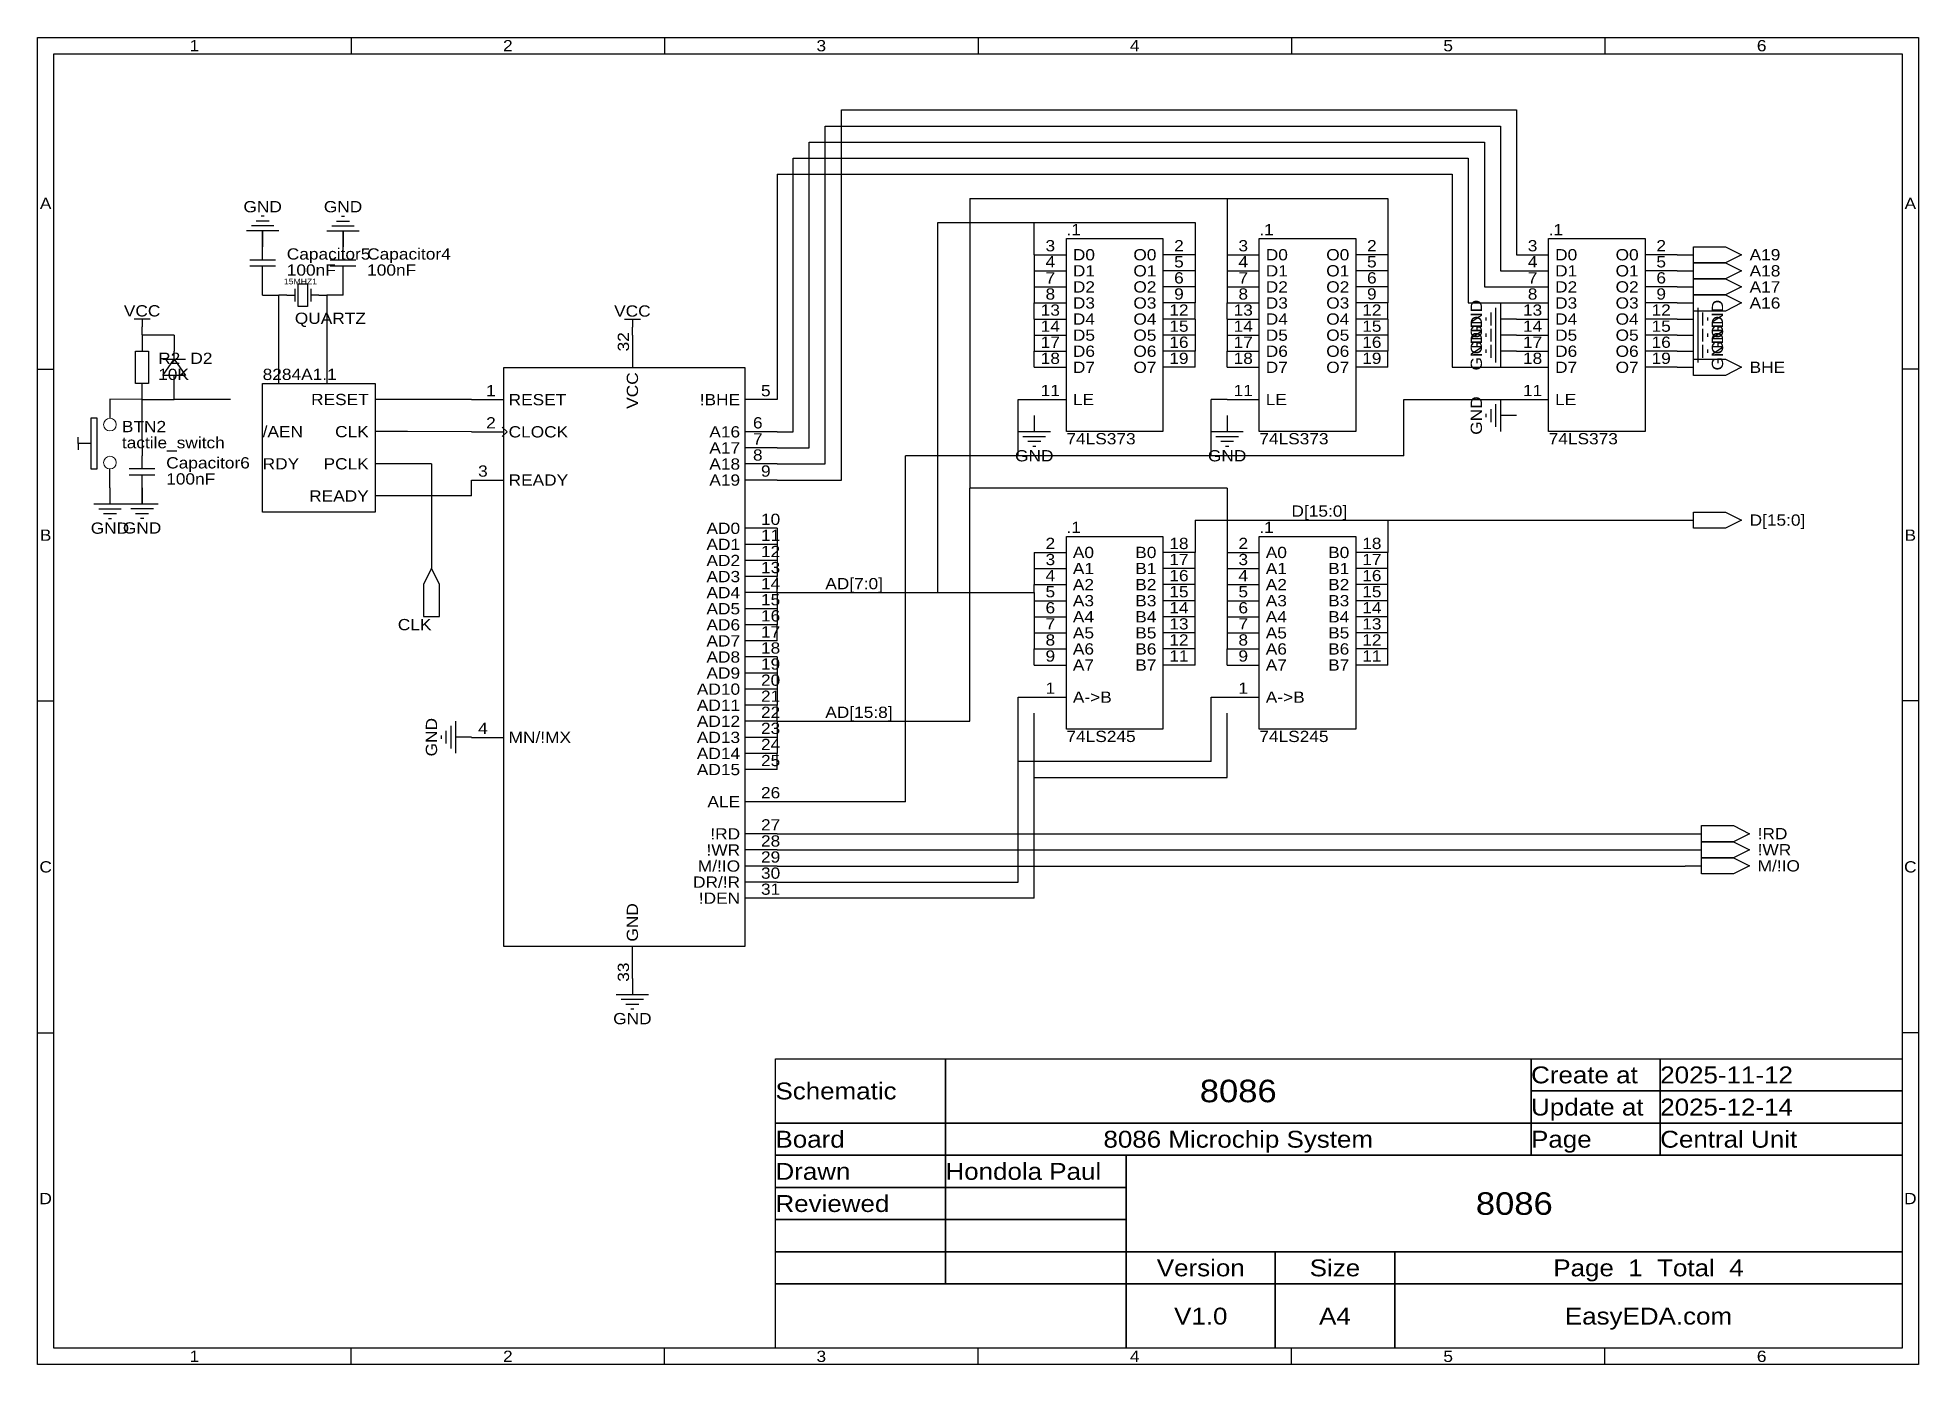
# Model space of a CAD drawing. Header units: millimetres. Extents: x 0 to 297, y 0 to 210.
import ezdxf
from ezdxf.enums import TextEntityAlignment as Align

# ---------------------------------------------------------------- set-up
doc = ezdxf.new("R2010")
doc.units = ezdxf.units.MM
doc.header["$MEASUREMENT"] = 0
doc.styles.get("Standard").update_dxf_attribs({"font": 'arial.ttf'})

msp = doc.modelspace()

# ---------------------------------------------------------------- linework, layer by layer
at = {"color": 1, "true_color": 0xa00000}
for points in [[(0, 209.55), (297.18, 209.55), (297.18, 0), (0, 0)], [(2.54, 207.01), (294.64, 207.01), (294.64, 2.54), (2.54, 2.54)], [(162.56, 177.8), (177.8, 177.8), (177.8, 147.32), (162.56, 147.32)], [(193.04, 177.8), (208.28, 177.8), (208.28, 147.32), (193.04, 147.32)], [(238.76, 177.8), (254, 177.8), (254, 147.32), (238.76, 147.32)], [(261.62, 176.53), (266.7, 176.53), (269.24, 175.26), (266.7, 173.99), (261.62, 173.99)], [(261.62, 173.99), (266.7, 173.99), (269.24, 172.72), (266.7, 171.45), (261.62, 171.45)], [(41.15, 170.66), (42.67, 170.66), (42.67, 167.1), (41.15, 167.1)], [(261.62, 171.45), (266.7, 171.45), (269.24, 170.18), (266.7, 168.91), (261.62, 168.91)], [(261.62, 168.91), (266.7, 168.91), (269.24, 167.64), (266.7, 166.37), (261.62, 166.37)], [(17.53, 160.02), (17.53, 154.94), (15.49, 154.94), (15.49, 160.02)], [(19.81, 156.21), (21.59, 158.75), (23.37, 156.21)], [(261.62, 158.75), (266.7, 158.75), (269.24, 157.48), (266.7, 156.21), (261.62, 156.21)], [(35.56, 154.94), (53.34, 154.94), (53.34, 134.62), (35.56, 134.62)], [(73.66, 157.45), (111.76, 157.45), (111.76, 66.01), (73.66, 66.01)], [(261.62, 134.62), (266.7, 134.62), (269.24, 133.35), (266.7, 132.08), (261.62, 132.08)], [(162.56, 130.78), (177.8, 130.78), (177.8, 100.3), (162.56, 100.3)], [(193.04, 130.78), (208.28, 130.78), (208.28, 100.3), (193.04, 100.3)], [(62.23, 125.73), (60.96, 123.19), (60.96, 118.11), (63.5, 118.11), (63.5, 123.19)], [(262.89, 85.09), (267.97, 85.09), (270.51, 83.82), (267.97, 82.55), (262.89, 82.55)], [(262.89, 82.55), (267.97, 82.55), (270.51, 81.28), (267.97, 80.01), (262.89, 80.01)], [(262.89, 80.01), (267.97, 80.01), (270.51, 78.74), (267.97, 77.47), (262.89, 77.47)]]:
    msp.add_lwpolyline(points, close=True, dxfattribs=at)
for points in [[(49.53, 209.55), (49.53, 207.01)], [(99.06, 209.55), (99.06, 207.01)], [(148.59, 209.55), (148.59, 207.01)], [(198.12, 209.55), (198.12, 207.01)], [(247.65, 209.55), (247.65, 207.01)], [(35.81, 181.33), (35.31, 181.33)], [(48.01, 181.33), (48.51, 181.33)], [(38.1, 179.04), (33.02, 179.04)], [(37.34, 179.8), (33.78, 179.8)], [(36.58, 180.56), (34.54, 180.56)], [(45.72, 179.04), (50.8, 179.04)], [(46.48, 179.8), (50.04, 179.8)], [(47.24, 180.56), (49.28, 180.56)], [(35.56, 174.47), (35.56, 176.5)], [(48.26, 174.47), (48.26, 176.5)], [(33.53, 174.47), (37.59, 174.47)], [(37.59, 173.45), (33.53, 173.45)], [(35.56, 171.42), (35.56, 173.45)], [(46.23, 174.47), (50.29, 174.47)], [(50.29, 173.45), (46.23, 173.45)], [(48.26, 171.42), (48.26, 173.45)], [(40.64, 169.9), (40.64, 167.86)], [(43.18, 169.9), (43.18, 167.86)], [(230.38, 166.88), (230.38, 163.32)], [(231.14, 167.64), (231.14, 162.56)], [(261.62, 162.56), (261.62, 167.64)], [(262.38, 163.32), (262.38, 166.88)], [(15.24, 165.13), (17.78, 165.13)], [(16.51, 165.13), (16.51, 163.86)], [(92.71, 165.1), (95.25, 165.1)], [(93.98, 165.1), (93.98, 163.83)], [(228.85, 165.35), (228.85, 164.85)], [(229.62, 166.12), (229.62, 164.08)], [(229.62, 163.58), (229.62, 161.54)], [(230.38, 164.34), (230.38, 160.78)], [(231.14, 165.1), (231.14, 160.02)], [(261.62, 160.02), (261.62, 165.1)], [(262.38, 160.78), (262.38, 164.34)], [(263.14, 164.08), (263.14, 166.12)], [(263.14, 161.54), (263.14, 163.58)], [(263.91, 164.85), (263.91, 165.35)], [(228.85, 162.81), (228.85, 162.31)], [(229.62, 161.04), (229.62, 159)], [(230.38, 161.8), (230.38, 158.24)], [(231.14, 162.56), (231.14, 157.48)], [(261.62, 157.48), (261.62, 162.56)], [(262.38, 158.24), (262.38, 161.8)], [(263.14, 159), (263.14, 161.04)], [(263.91, 162.31), (263.91, 162.81)], [(19.81, 158.75), (23.37, 158.75)], [(21.59, 158.75), (21.59, 160.02)], [(228.85, 160.27), (228.85, 159.77)], [(263.91, 159.77), (263.91, 160.27)], [(0, 157.16), (2.54, 157.16)], [(21.59, 154.94), (21.59, 156.21)], [(297.18, 157.16), (294.64, 157.16)], [(230.38, 151.64), (230.38, 148.08)], [(231.14, 152.4), (231.14, 147.32)], [(9.43, 149.43), (8.43, 149.43)], [(8.43, 149.43), (8.43, 145.43)], [(9.43, 141.43), (9.43, 149.43)], [(11.43, 150.43), (11.43, 149.43)], [(228.85, 150.11), (228.85, 149.61)], [(229.62, 150.88), (229.62, 148.84)], [(6.43, 145.43), (6.43, 146.43)], [(154.94, 147.32), (160.02, 147.32)], [(155.7, 146.56), (159.26, 146.56)], [(156.46, 145.8), (158.5, 145.8)], [(185.42, 147.32), (190.5, 147.32)], [(186.18, 146.56), (189.74, 146.56)], [(186.94, 145.8), (188.98, 145.8)], [(8.43, 145.43), (6.43, 145.43)], [(6.43, 145.43), (6.43, 144.43)], [(8.43, 145.43), (8.43, 141.43)], [(16.51, 141.48), (16.51, 143.51)], [(157.23, 145.03), (157.73, 145.03)], [(187.71, 145.03), (188.21, 145.03)], [(8.43, 141.43), (9.43, 141.43)], [(11.43, 140.43), (11.43, 141.43)], [(14.48, 141.48), (18.54, 141.48)], [(18.54, 140.46), (14.48, 140.46)], [(16.51, 138.43), (16.51, 140.46)], [(8.89, 135.89), (13.97, 135.89)], [(9.65, 135.13), (13.21, 135.13)], [(10.41, 134.37), (12.45, 134.37)], [(13.97, 135.92), (19.05, 135.92)], [(14.73, 135.16), (18.29, 135.16)], [(15.49, 134.4), (17.53, 134.4)], [(11.18, 133.6), (11.68, 133.6)], [(16.26, 133.63), (16.76, 133.63)], [(0, 104.78), (2.54, 104.78)], [(297.18, 104.78), (294.64, 104.78)], [(66.04, 101.6), (66.04, 96.52)], [(63.75, 99.31), (63.75, 98.81)], [(64.52, 100.08), (64.52, 98.04)], [(65.28, 100.84), (65.28, 97.28)], [(91.44, 58.42), (96.52, 58.42)], [(92.2, 57.66), (95.76, 57.66)], [(92.96, 56.9), (95, 56.9)], [(93.73, 56.13), (94.23, 56.13)], [(0, 52.39), (2.54, 52.39)], [(297.18, 52.39), (294.64, 52.39)], [(116.59, 48.26), (143.45, 48.26)], [(116.59, 38.1), (116.59, 48.26)], [(143.45, 48.26), (143.45, 38.1)], [(143.45, 48.26), (235.98, 48.26)], [(143.45, 38.1), (143.45, 48.26)], [(235.98, 48.26), (235.98, 38.1)], [(235.98, 48.26), (256.39, 48.26)], [(235.98, 43.18), (235.98, 48.26)], [(256.39, 48.26), (256.39, 43.18)], [(256.39, 48.26), (294.64, 48.26)], [(256.39, 43.18), (256.39, 48.26)], [(294.64, 48.26), (294.64, 43.18)], [(256.39, 43.18), (235.98, 43.18)], [(235.98, 43.18), (256.39, 43.18)], [(235.98, 38.1), (235.98, 43.18)], [(294.64, 43.18), (256.39, 43.18)], [(256.39, 43.18), (256.39, 38.1)], [(256.39, 43.18), (294.64, 43.18)], [(256.39, 38.1), (256.39, 43.18)], [(294.64, 43.18), (294.64, 38.1)], [(143.45, 38.1), (116.59, 38.1)], [(116.59, 38.1), (143.45, 38.1)], [(116.59, 33.02), (116.59, 38.1)], [(235.98, 38.1), (143.45, 38.1)], [(143.45, 38.1), (143.45, 33.02)], [(143.45, 38.1), (235.98, 38.1)], [(143.45, 33.02), (143.45, 38.1)], [(256.39, 38.1), (235.98, 38.1)], [(235.98, 38.1), (235.98, 33.02)], [(235.98, 38.1), (256.39, 38.1)], [(235.98, 33.02), (235.98, 38.1)], [(294.64, 38.1), (256.39, 38.1)], [(256.39, 38.1), (256.39, 33.02)], [(256.39, 38.1), (294.64, 38.1)], [(256.39, 33.02), (256.39, 38.1)], [(294.64, 38.1), (294.64, 33.02)], [(143.45, 33.02), (116.59, 33.02)], [(116.59, 33.02), (143.45, 33.02)], [(116.59, 27.94), (116.59, 33.02)], [(235.98, 33.02), (143.45, 33.02)], [(143.45, 33.02), (143.45, 27.94)], [(143.45, 33.02), (172.02, 33.02)], [(143.45, 27.94), (143.45, 33.02)], [(172.02, 33.02), (172.02, 27.94)], [(172.02, 33.02), (294.64, 33.02)], [(172.02, 17.78), (172.02, 33.02)], [(256.39, 33.02), (235.98, 33.02)], [(294.64, 33.02), (256.39, 33.02)], [(294.64, 33.02), (294.64, 17.78)], [(143.45, 27.94), (116.59, 27.94)], [(116.59, 27.94), (143.45, 27.94)], [(116.59, 22.86), (116.59, 27.94)], [(172.02, 27.94), (143.45, 27.94)], [(143.45, 27.94), (143.45, 22.86)], [(143.45, 27.94), (172.02, 27.94)], [(143.45, 22.86), (143.45, 27.94)], [(172.02, 27.94), (172.02, 22.86)], [(143.45, 22.86), (116.59, 22.86)], [(116.59, 22.86), (143.45, 22.86)], [(116.59, 17.78), (116.59, 22.86)], [(172.02, 22.86), (143.45, 22.86)], [(143.45, 22.86), (143.45, 17.78)], [(143.45, 22.86), (172.02, 22.86)], [(143.45, 17.78), (143.45, 22.86)], [(172.02, 22.86), (172.02, 17.78)], [(143.45, 17.78), (116.59, 17.78)], [(116.59, 17.78), (143.45, 17.78)], [(116.59, 12.7), (116.59, 17.78)], [(172.02, 17.78), (143.45, 17.78)], [(143.45, 17.78), (143.45, 12.7)], [(143.45, 17.78), (172.02, 17.78)], [(143.45, 12.7), (143.45, 17.78)], [(294.64, 17.78), (172.02, 17.78)], [(172.02, 17.78), (172.02, 12.7)], [(172.02, 17.78), (195.56, 17.78)], [(172.02, 12.7), (172.02, 17.78)], [(195.56, 17.78), (195.56, 12.7)], [(195.56, 17.78), (214.43, 17.78)], [(195.56, 12.7), (195.56, 17.78)], [(214.43, 17.78), (214.43, 12.7)], [(214.43, 17.78), (294.64, 17.78)], [(214.43, 12.7), (214.43, 17.78)], [(294.64, 17.78), (294.64, 12.7)], [(143.45, 12.7), (116.59, 12.7)], [(116.59, 12.7), (172.02, 12.7)], [(116.59, 2.54), (116.59, 12.7)], [(172.02, 12.7), (143.45, 12.7)], [(195.56, 12.7), (172.02, 12.7)], [(172.02, 12.7), (172.02, 2.54)], [(172.02, 12.7), (195.56, 12.7)], [(172.02, 2.54), (172.02, 12.7)], [(214.43, 12.7), (195.56, 12.7)], [(195.56, 12.7), (195.56, 2.54)], [(195.56, 12.7), (214.43, 12.7)], [(195.56, 2.54), (195.56, 12.7)], [(294.64, 12.7), (214.43, 12.7)], [(214.43, 12.7), (214.43, 2.54)], [(214.43, 12.7), (294.64, 12.7)], [(214.43, 2.54), (214.43, 12.7)], [(294.64, 12.7), (294.64, 2.54)], [(49.53, 0), (49.53, 2.54)], [(99.06, 0), (99.06, 2.54)], [(172.02, 2.54), (116.59, 2.54)], [(148.59, 0), (148.59, 2.54)], [(195.56, 2.54), (172.02, 2.54)], [(214.43, 2.54), (195.56, 2.54)], [(198.12, 0), (198.12, 2.54)], [(294.64, 2.54), (214.43, 2.54)], [(247.65, 0), (247.65, 2.54)]]:
    msp.add_lwpolyline(points, dxfattribs=at)
at = {"color": 1, "true_color": 0x008800}
for points in [[(127, 139.67), (127, 198.12)], [(127, 198.12), (233.68, 198.12)], [(233.68, 198.12), (233.68, 175.26)], [(124.46, 142.21), (124.46, 195.58)], [(124.46, 195.58), (231.14, 195.58)], [(231.14, 195.58), (231.14, 172.72)], [(119.38, 190.5), (226.06, 190.5)], [(119.38, 147.29), (119.38, 190.5)], [(121.92, 193.04), (228.6, 193.04)], [(121.92, 144.75), (121.92, 193.04)], [(226.06, 190.5), (226.06, 167.64)], [(228.6, 193.04), (228.6, 170.18)], [(116.84, 187.96), (223.52, 187.96)], [(116.84, 187.96), (116.84, 152.37)], [(223.52, 187.96), (223.52, 157.48)], [(147.32, 184.15), (147.32, 138.4)], [(147.32, 184.15), (187.96, 184.15)], [(187.96, 184.15), (187.96, 175.26)], [(187.96, 184.15), (213.36, 184.15)], [(213.36, 184.15), (213.36, 175.26)], [(35.56, 179.04), (35.56, 176.5)], [(48.26, 179.04), (48.26, 176.5)], [(142.24, 180.34), (157.48, 180.34)], [(142.24, 121.89), (142.24, 180.34)], [(157.48, 180.34), (182.88, 180.34)], [(157.48, 175.26), (157.48, 180.34)], [(182.88, 180.34), (182.88, 175.26)], [(157.48, 175.26), (157.48, 172.72)], [(157.48, 172.72), (157.48, 170.18)], [(182.88, 175.26), (182.88, 172.72)], [(182.88, 172.72), (182.88, 170.18)], [(187.96, 175.26), (187.96, 172.72)], [(187.96, 172.72), (187.96, 170.18)], [(213.36, 175.26), (213.36, 172.72)], [(213.36, 172.72), (213.36, 170.18)], [(231.14, 172.72), (233.68, 172.72)], [(157.48, 170.18), (157.48, 167.64)], [(182.88, 170.18), (182.88, 167.64)], [(187.96, 170.18), (187.96, 167.64)], [(213.36, 170.18), (213.36, 167.64)], [(228.6, 170.18), (233.68, 170.18)], [(35.56, 168.88), (38.1, 168.88)], [(39.37, 168.88), (38.1, 168.88)], [(38.1, 154.94), (38.1, 168.88)], [(44.45, 168.88), (45.72, 168.88)], [(48.26, 168.88), (45.72, 168.88)], [(45.72, 168.88), (45.72, 154.94)], [(157.48, 165.1), (157.48, 167.64)], [(182.88, 165.1), (182.88, 167.64)], [(187.96, 165.1), (187.96, 167.64)], [(213.36, 165.1), (213.36, 167.64)], [(226.06, 167.64), (233.68, 167.64)], [(157.48, 165.1), (157.48, 162.56)], [(182.88, 165.1), (182.88, 162.56)], [(187.96, 165.1), (187.96, 162.56)], [(213.36, 165.1), (213.36, 162.56)], [(21.59, 162.56), (16.51, 162.56)], [(157.48, 162.56), (157.48, 160.02)], [(182.88, 162.56), (182.88, 160.02)], [(187.96, 162.56), (187.96, 160.02)], [(213.36, 162.56), (213.36, 160.02)], [(157.48, 157.48), (157.48, 160.02)], [(182.88, 157.48), (182.88, 160.02)], [(187.96, 157.48), (187.96, 160.02)], [(213.36, 157.48), (213.36, 160.02)], [(223.52, 157.48), (233.68, 157.48)], [(16.51, 152.4), (11.43, 152.43)], [(16.51, 152.4), (21.59, 152.4)], [(16.51, 146.05), (16.51, 152.4)], [(30.48, 152.4), (21.59, 152.4)], [(68.58, 152.37), (58.42, 152.4)], [(154.94, 143.48), (154.94, 152.4)], [(154.94, 152.4), (157.48, 152.4)], [(185.42, 143.48), (185.42, 152.4)], [(187.96, 152.4), (185.42, 152.4)], [(215.9, 143.48), (215.9, 152.4)], [(215.9, 152.4), (233.68, 152.4)], [(68.58, 147.29), (58.42, 147.32)], [(116.84, 147.29), (119.38, 147.29)], [(116.84, 144.75), (121.92, 144.75)], [(137.16, 88.87), (137.16, 143.48)], [(154.94, 143.48), (137.16, 143.48)], [(185.42, 143.48), (154.94, 143.48)], [(215.9, 143.48), (185.42, 143.48)], [(62.23, 142.24), (58.42, 142.24)], [(62.23, 142.24), (62.23, 128.27)], [(116.84, 142.21), (124.46, 142.21)], [(16.51, 135.89), (16.51, 138.46)], [(68.58, 137.16), (58.42, 137.16)], [(68.58, 137.16), (68.58, 139.67)], [(116.84, 139.67), (127, 139.67)], [(187.96, 138.4), (147.32, 138.4)], [(147.32, 101.57), (147.32, 138.4)], [(187.96, 138.4), (187.96, 128.24)], [(116.84, 132.05), (116.84, 129.51)], [(182.88, 133.35), (213.36, 133.35)], [(182.88, 133.35), (182.88, 128.24)], [(213.36, 133.35), (213.36, 128.24)], [(213.36, 133.35), (259.08, 133.35)], [(116.84, 129.51), (116.84, 126.97)], [(157.48, 128.24), (157.48, 125.7)], [(182.88, 125.7), (182.88, 128.24)], [(187.96, 128.24), (187.96, 125.7)], [(213.36, 125.7), (213.36, 128.24)], [(116.84, 126.97), (116.84, 124.43)], [(157.48, 125.7), (157.48, 123.16)], [(182.88, 123.16), (182.88, 125.7)], [(187.96, 125.7), (187.96, 123.16)], [(213.36, 123.16), (213.36, 125.7)], [(116.84, 121.89), (116.84, 124.43)], [(116.84, 121.89), (142.24, 121.89)], [(116.84, 121.89), (116.84, 119.35)], [(142.24, 121.89), (157.48, 121.89)], [(157.48, 121.89), (157.48, 123.16)], [(157.48, 121.89), (157.48, 120.62)], [(182.88, 120.62), (182.88, 123.16)], [(187.96, 123.16), (187.96, 120.62)], [(213.36, 120.62), (213.36, 123.16)], [(116.84, 119.35), (116.84, 116.81)], [(157.48, 120.62), (157.48, 118.08)], [(182.88, 118.08), (182.88, 120.62)], [(187.96, 120.62), (187.96, 118.08)], [(213.36, 118.08), (213.36, 120.62)], [(116.84, 114.27), (116.84, 116.81)], [(157.48, 118.08), (157.48, 115.54)], [(182.88, 115.54), (182.88, 118.08)], [(187.96, 118.08), (187.96, 115.54)], [(213.36, 115.54), (213.36, 118.08)], [(157.48, 115.54), (157.48, 113)], [(157.48, 110.46), (157.48, 113)], [(182.88, 113), (182.88, 115.54)], [(182.88, 110.46), (182.88, 113)], [(187.96, 115.54), (187.96, 113)], [(187.96, 110.46), (187.96, 113)], [(213.36, 113), (213.36, 115.54)], [(213.36, 110.46), (213.36, 113)], [(116.84, 111.73), (116.84, 109.19)], [(116.84, 109.19), (116.84, 106.65)], [(116.84, 106.65), (116.84, 104.11)], [(116.84, 101.57), (116.84, 104.11)], [(154.94, 95.22), (154.94, 105.38)], [(154.94, 105.38), (157.48, 105.38)], [(185.42, 105.38), (187.96, 105.38)], [(185.42, 95.22), (185.42, 105.38)], [(116.84, 101.57), (147.32, 101.57)], [(116.84, 101.57), (116.84, 99.03)], [(157.48, 92.68), (157.48, 102.84)], [(187.96, 92.68), (187.96, 102.84)], [(116.84, 99.03), (116.84, 96.49)], [(116.84, 93.95), (116.84, 96.49)], [(185.42, 95.22), (154.94, 95.22)], [(154.94, 76.17), (154.94, 95.22)], [(157.48, 92.68), (187.96, 92.68)], [(157.48, 73.63), (157.48, 92.68)], [(137.16, 88.87), (116.84, 88.87)], [(116.84, 83.79), (260.35, 83.79)], [(116.84, 81.25), (260.35, 81.25)], [(116.84, 78.71), (260.35, 78.71)], [(116.84, 76.17), (154.94, 76.17)], [(157.48, 73.63), (116.84, 73.63)]]:
    msp.add_lwpolyline(points, dxfattribs=at)
at = {"color": 1, "true_color": 0x880000}
for points in [[(35.56, 179.04), (35.56, 176.5)], [(35.56, 176.5), (35.56, 179.04)], [(48.26, 179.04), (48.26, 176.5)], [(48.26, 176.5), (48.26, 179.04)], [(157.48, 175.26), (162.56, 175.26)], [(157.48, 172.72), (162.56, 172.72)], [(182.88, 175.26), (177.8, 175.26)], [(182.88, 172.72), (177.8, 172.72)], [(187.96, 175.26), (193.04, 175.26)], [(187.96, 172.72), (193.04, 172.72)], [(213.36, 175.26), (208.28, 175.26)], [(213.36, 172.72), (208.28, 172.72)], [(233.68, 175.26), (238.76, 175.26)], [(233.68, 172.72), (238.76, 172.72)], [(259.08, 175.26), (254, 175.26)], [(259.08, 172.72), (254, 172.72)], [(259.08, 175.26), (261.62, 175.26)], [(259.08, 172.72), (261.62, 172.72)], [(35.56, 168.88), (35.56, 171.42)], [(48.26, 168.88), (48.26, 171.42)], [(157.48, 170.18), (162.56, 170.18)], [(182.88, 170.18), (177.8, 170.18)], [(187.96, 170.18), (193.04, 170.18)], [(213.36, 170.18), (208.28, 170.18)], [(233.68, 170.18), (238.76, 170.18)], [(259.08, 170.18), (254, 170.18)], [(259.08, 170.18), (261.62, 170.18)], [(39.37, 168.88), (40.64, 168.88)], [(44.45, 168.88), (43.18, 168.88)], [(157.48, 167.64), (162.56, 167.64)], [(182.88, 167.64), (177.8, 167.64)], [(187.96, 167.64), (193.04, 167.64)], [(213.36, 167.64), (208.28, 167.64)], [(233.68, 167.64), (238.76, 167.64)], [(259.08, 167.64), (254, 167.64)], [(259.08, 167.64), (261.62, 167.64)], [(16.51, 162.59), (16.51, 163.86)], [(93.98, 162.56), (93.98, 163.83)], [(157.48, 165.1), (162.56, 165.1)], [(182.88, 165.1), (177.8, 165.1)], [(187.96, 165.1), (193.04, 165.1)], [(213.36, 165.1), (208.28, 165.1)], [(233.68, 165.1), (231.14, 165.1)], [(233.68, 165.1), (238.76, 165.1)], [(259.08, 165.1), (254, 165.1)], [(259.08, 165.1), (261.62, 165.1)], [(16.51, 162.56), (16.51, 160.02)], [(21.59, 162.56), (21.59, 160.02)], [(93.98, 162.53), (93.98, 157.45)], [(157.48, 162.56), (162.56, 162.56)], [(182.88, 162.56), (177.8, 162.56)], [(187.96, 162.56), (193.04, 162.56)], [(213.36, 162.56), (208.28, 162.56)], [(233.68, 162.56), (231.14, 162.56)], [(233.68, 162.56), (238.76, 162.56)], [(259.08, 162.56), (254, 162.56)], [(259.08, 162.56), (261.62, 162.56)], [(157.48, 160.02), (162.56, 160.02)], [(182.88, 160.02), (177.8, 160.02)], [(187.96, 160.02), (193.04, 160.02)], [(213.36, 160.02), (208.28, 160.02)], [(233.68, 160.02), (231.14, 160.02)], [(233.68, 160.02), (238.76, 160.02)], [(259.08, 160.02), (254, 160.02)], [(259.08, 160.02), (261.62, 160.02)], [(16.51, 152.4), (16.51, 154.94)], [(21.59, 152.4), (21.59, 154.94)], [(157.48, 157.48), (162.56, 157.48)], [(182.88, 157.48), (177.8, 157.48)], [(187.96, 157.48), (193.04, 157.48)], [(213.36, 157.48), (208.28, 157.48)], [(233.68, 157.48), (238.76, 157.48)], [(259.08, 157.48), (254, 157.48)], [(259.08, 157.48), (261.62, 157.48)], [(11.43, 152.43), (11.43, 149.89)], [(68.58, 152.37), (73.66, 152.37)], [(116.84, 152.37), (111.76, 152.37)], [(157.48, 152.4), (162.56, 152.4)], [(187.96, 152.4), (193.04, 152.4)], [(233.68, 152.4), (238.76, 152.4)], [(157.48, 149.86), (157.48, 147.32)], [(187.96, 149.86), (187.96, 147.32)], [(233.68, 149.86), (231.14, 149.86)], [(16.51, 146.05), (16.51, 143.51)], [(68.58, 147.29), (73.66, 147.29)], [(74.17, 147.29), (73.41, 148.05)], [(74.17, 147.29), (73.41, 146.53)], [(116.84, 147.29), (111.76, 147.29)], [(116.84, 144.75), (111.76, 144.75)], [(11.43, 138.43), (11.43, 140.97)], [(116.84, 142.21), (111.76, 142.21)], [(11.43, 138.43), (11.43, 135.89)], [(16.51, 138.46), (16.51, 135.92)], [(16.51, 135.89), (16.51, 138.43)], [(68.58, 139.67), (73.66, 139.67)], [(116.84, 139.67), (111.76, 139.67)], [(116.84, 132.05), (111.76, 132.05)], [(259.08, 133.35), (261.62, 133.35)], [(62.23, 128.27), (62.23, 125.73)], [(116.84, 129.51), (111.76, 129.51)], [(157.48, 128.24), (162.56, 128.24)], [(182.88, 128.24), (177.8, 128.24)], [(187.96, 128.24), (193.04, 128.24)], [(213.36, 128.24), (208.28, 128.24)], [(116.84, 126.97), (111.76, 126.97)], [(157.48, 125.7), (162.56, 125.7)], [(182.88, 125.7), (177.8, 125.7)], [(187.96, 125.7), (193.04, 125.7)], [(213.36, 125.7), (208.28, 125.7)], [(116.84, 124.43), (111.76, 124.43)], [(116.84, 121.89), (111.76, 121.89)], [(157.48, 123.16), (162.56, 123.16)], [(182.88, 123.16), (177.8, 123.16)], [(187.96, 123.16), (193.04, 123.16)], [(213.36, 123.16), (208.28, 123.16)], [(116.84, 119.35), (111.76, 119.35)], [(157.48, 120.62), (162.56, 120.62)], [(182.88, 120.62), (177.8, 120.62)], [(187.96, 120.62), (193.04, 120.62)], [(213.36, 120.62), (208.28, 120.62)], [(116.84, 116.81), (111.76, 116.81)], [(157.48, 118.08), (162.56, 118.08)], [(182.88, 118.08), (177.8, 118.08)], [(187.96, 118.08), (193.04, 118.08)], [(213.36, 118.08), (208.28, 118.08)], [(116.84, 114.27), (111.76, 114.27)], [(157.48, 115.54), (162.56, 115.54)], [(157.48, 113), (162.56, 113)], [(182.88, 115.54), (177.8, 115.54)], [(182.88, 113), (177.8, 113)], [(187.96, 115.54), (193.04, 115.54)], [(187.96, 113), (193.04, 113)], [(213.36, 115.54), (208.28, 115.54)], [(213.36, 113), (208.28, 113)], [(116.84, 111.73), (111.76, 111.73)], [(157.48, 110.46), (162.56, 110.46)], [(182.88, 110.46), (177.8, 110.46)], [(187.96, 110.46), (193.04, 110.46)], [(213.36, 110.46), (208.28, 110.46)], [(116.84, 109.19), (111.76, 109.19)], [(116.84, 106.65), (111.76, 106.65)], [(116.84, 104.11), (111.76, 104.11)], [(157.48, 105.38), (162.56, 105.38)], [(187.96, 105.38), (193.04, 105.38)], [(116.84, 101.57), (111.76, 101.57)], [(68.58, 99.06), (66.04, 99.06)], [(68.58, 99.03), (73.66, 99.03)], [(116.84, 99.03), (111.76, 99.03)], [(116.84, 96.49), (111.76, 96.49)], [(116.84, 93.95), (111.76, 93.95)], [(116.84, 88.87), (111.76, 88.87)], [(116.84, 83.79), (111.76, 83.79)], [(260.35, 83.82), (262.89, 83.82)], [(116.84, 81.25), (111.76, 81.25)], [(260.35, 81.28), (262.89, 81.28)], [(116.84, 78.71), (111.76, 78.71)], [(260.35, 78.74), (262.89, 78.74)], [(116.84, 76.17), (111.76, 76.17)], [(116.84, 73.63), (111.76, 73.63)], [(93.98, 60.93), (93.98, 66.01)], [(93.98, 60.96), (93.98, 58.42)]]:
    msp.add_lwpolyline(points, dxfattribs=at)
at = {"color": 1, "true_color": 0x840000}
for points in [[(58.42, 152.4), (53.34, 152.4)], [(58.42, 147.32), (53.34, 147.32)], [(58.42, 142.24), (53.34, 142.24)], [(58.42, 137.16), (53.34, 137.16)]]:
    msp.add_lwpolyline(points, dxfattribs=at)
at = {"color": 1, "lineweight": 0, "true_color": 0xa00000}
for centre in [(11.43, 148.43), (11.43, 142.43)]:
    msp.add_circle(centre, 1, dxfattribs=at)

# ---------------------------------------------------------------- texts
at = {"color": 1, "true_color": 0xa00000, "width": 1.1}
for s, height, p in [('1', 1.78, (24.77, 208.28)), ('2', 1.78, (74.3, 208.28)), ('3', 1.78, (123.83, 208.28)), ('4', 1.78, (173.35, 208.28)), ('5', 1.78, (222.88, 208.28)), ('6', 1.78, (272.42, 208.28)), ('A', 1.78, (1.27, 183.36)), ('A', 1.78, (295.91, 183.36)), ('B', 1.78, (1.27, 130.97)), ('B', 1.78, (295.91, 130.97)), ('C', 1.78, (1.27, 78.58)), ('C', 1.78, (295.91, 78.58)), ('8086', 3.556, (189.71, 43.18)), ('8086 Microchip System', 2.667, (189.71, 35.56)), ('D', 1.78, (1.27, 26.19)), ('8086', 3.556, (233.33, 25.4)), ('D', 1.78, (295.91, 26.19)), ('Version', 2.667, (183.79, 15.24)), ('Size', 2.667, (204.99, 15.24)), ('Page  1  Total  4', 2.667, (254.53, 15.24)), ('V1.0', 2.667, (183.79, 7.62)), ('A4', 2.667, (204.99, 7.62)), ('EasyEDA.com', 2.667, (254.53, 7.62)), ('1', 1.78, (24.77, 1.27)), ('2', 1.78, (74.3, 1.27)), ('3', 1.78, (123.83, 1.27)), ('4', 1.78, (173.35, 1.27)), ('5', 1.78, (222.88, 1.27)), ('6', 1.78, (272.42, 1.27))]:
    msp.add_text(s, height=height, dxfattribs=at).set_placement(p, align=Align.MIDDLE_CENTER)
at = {"color": 1, "true_color": 0x000080, "width": 1.1}
for s, height, p in [('GND', 1.778, (35.56, 182.85)), ('GND', 1.778, (48.26, 182.85)), ('15MHZ1', 0.889, (41.53, 171.04)), ('VCC', 1.778, (16.51, 166.4)), ('VCC', 1.778, (93.98, 166.37)), ('GND', 1.778, (157.48, 143.51)), ('GND', 1.778, (187.96, 143.51)), ('GND', 1.778, (11.43, 132.08)), ('GND', 1.778, (16.51, 132.11)), ('GND', 1.778, (93.98, 54.61))]:
    msp.add_text(s, height=height, dxfattribs=at).set_placement(p, align=Align.MIDDLE_CENTER)
at = {"color": 1, "true_color": 0x0000ff, "width": 1.1}
for s, p in [('.1', (162.56, 177.8)), ('.1', (193.04, 177.8)), ('.1', (238.76, 177.8)), ('Capacitor5', (39.37, 173.96)), ('Capacitor4', (52.07, 173.96)), ('100nF', (39.37, 171.42)), ('100nF', (52.07, 171.42)), ('QUARTZ', (40.64, 163.8)), ('R2', (19.05, 157.48)), ('D2', (24.13, 157.48)), ('10K', (19.05, 154.94)), ('8284A1.1', (35.56, 154.94)), ('BTN2', (13.32, 146.7)), ('tactile_switch', (13.32, 144.16)), ('74LS373', (162.56, 144.78)), ('74LS373', (193.04, 144.78)), ('74LS373', (238.76, 144.78)), ('Capacitor6', (20.32, 140.97)), ('100nF', (20.32, 138.43)), ('D[15:0]', (198.12, 133.35)), ('.1', (162.56, 130.78)), ('.1', (193.04, 130.78)), ('AD[7:0]', (124.46, 121.89)), ('AD[15:8]', (124.46, 101.57)), ('74LS245', (162.56, 97.76)), ('74LS245', (193.04, 97.76))]:
    msp.add_text(s, height=1.778, dxfattribs=at).set_placement(p, align=Align.BOTTOM_LEFT)
at = {"color": 1, "true_color": 0x000000, "width": 1.1}
for s, height, p in [('3', 1.78, (160.02, 175.26)), ('2', 1.78, (180.34, 175.26)), ('3', 1.78, (190.5, 175.26)), ('2', 1.78, (210.82, 175.26)), ('3', 1.78, (236.22, 175.26)), ('2', 1.78, (256.54, 175.26)), ('4', 1.78, (160.02, 172.72)), ('7', 1.78, (160.02, 170.18)), ('5', 1.78, (180.34, 172.72)), ('6', 1.78, (180.34, 170.18)), ('4', 1.78, (190.5, 172.72)), ('7', 1.78, (190.5, 170.18)), ('5', 1.78, (210.82, 172.72)), ('6', 1.78, (210.82, 170.18)), ('4', 1.78, (236.22, 172.72)), ('7', 1.78, (236.22, 170.18)), ('5', 1.78, (256.54, 172.72)), ('6', 1.78, (256.54, 170.18)), ('8', 1.78, (160.02, 167.64)), ('9', 1.78, (180.34, 167.64)), ('8', 1.78, (190.5, 167.64)), ('9', 1.78, (210.82, 167.64)), ('8', 1.78, (236.22, 167.64)), ('9', 1.78, (256.54, 167.64)), ('13', 1.778, (160.02, 165.1)), ('12', 1.778, (180.34, 165.1)), ('13', 1.778, (190.5, 165.1)), ('12', 1.778, (210.82, 165.1)), ('13', 1.778, (236.22, 165.1)), ('12', 1.778, (256.54, 165.1)), ('14', 1.778, (160.02, 162.56)), ('15', 1.778, (180.34, 162.56)), ('14', 1.778, (190.5, 162.56)), ('15', 1.778, (210.82, 162.56)), ('14', 1.778, (236.22, 162.56)), ('15', 1.778, (256.54, 162.56)), ('17', 1.778, (160.02, 160.02)), ('16', 1.778, (180.34, 160.02)), ('17', 1.778, (190.5, 160.02)), ('16', 1.778, (210.82, 160.02)), ('17', 1.778, (236.22, 160.02)), ('16', 1.778, (256.54, 160.02)), ('18', 1.778, (160.02, 157.48)), ('19', 1.778, (180.34, 157.48)), ('18', 1.778, (190.5, 157.48)), ('19', 1.778, (210.82, 157.48)), ('18', 1.778, (236.22, 157.48)), ('19', 1.778, (256.54, 157.48)), ('11', 1.778, (160.02, 152.4)), ('11', 1.778, (190.5, 152.4)), ('11', 1.778, (236.22, 152.4)), ('3', 1.78, (160.02, 125.7)), ('2', 1.78, (160.02, 128.24)), ('18', 1.778, (180.34, 128.24)), ('17', 1.778, (180.34, 125.7)), ('3', 1.78, (190.5, 125.7)), ('2', 1.78, (190.5, 128.24)), ('18', 1.778, (210.82, 128.24)), ('17', 1.778, (210.82, 125.7)), ('4', 1.78, (160.02, 123.16)), ('16', 1.778, (180.34, 123.16)), ('4', 1.78, (190.5, 123.16)), ('16', 1.778, (210.82, 123.16)), ('5', 1.78, (160.02, 120.62)), ('15', 1.778, (180.34, 120.62)), ('5', 1.78, (190.5, 120.62)), ('15', 1.778, (210.82, 120.62)), ('6', 1.78, (160.02, 118.08)), ('14', 1.778, (180.34, 118.08)), ('6', 1.78, (190.5, 118.08)), ('14', 1.778, (210.82, 118.08)), ('7', 1.78, (160.02, 115.54)), ('13', 1.778, (180.34, 115.54)), ('7', 1.78, (190.5, 115.54)), ('13', 1.778, (210.82, 115.54)), ('8', 1.78, (160.02, 113)), ('12', 1.778, (180.34, 113)), ('8', 1.78, (190.5, 113)), ('12', 1.778, (210.82, 113)), ('9', 1.78, (160.02, 110.46)), ('11', 1.778, (180.34, 110.46)), ('9', 1.78, (190.5, 110.46)), ('11', 1.778, (210.82, 110.46)), ('1', 1.78, (160.02, 105.38)), ('1', 1.78, (190.5, 105.38))]:
    msp.add_text(s, height=height, dxfattribs=at).set_placement(p, align=Align.BOTTOM_CENTER)
for s, p in [('D0', (163.58, 175.26)), ('D0', (194.06, 175.26)), ('D0', (239.78, 175.26)), ('D1', (163.58, 172.72)), ('D1', (194.06, 172.72)), ('D1', (239.78, 172.72)), ('D2', (163.58, 170.18)), ('D2', (194.06, 170.18)), ('D2', (239.78, 170.18)), ('D3', (163.58, 167.64)), ('D3', (194.06, 167.64)), ('D3', (239.78, 167.64)), ('D4', (163.58, 165.1)), ('D4', (194.06, 165.1)), ('D4', (239.78, 165.1)), ('D5', (163.58, 162.56)), ('D6', (163.58, 160.02)), ('D5', (194.06, 162.56)), ('D6', (194.06, 160.02)), ('D5', (239.78, 162.56)), ('D6', (239.78, 160.02)), ('D7', (163.58, 157.48)), ('D7', (194.06, 157.48)), ('D7', (239.78, 157.48)), ('RESET', (74.42, 152.37)), ('LE', (163.58, 152.4)), ('LE', (194.06, 152.4)), ('LE', (239.78, 152.4)), ('/AEN', (35.56, 147.32)), ('CLOCK', (74.42, 147.29)), ('RDY', (35.56, 142.24)), ('READY', (74.42, 139.67)), ('A0', (163.58, 128.24)), ('A0', (194.06, 128.24)), ('A1', (163.58, 125.7)), ('A1', (194.06, 125.7)), ('A2', (163.58, 123.16)), ('A2', (194.06, 123.16)), ('A3', (163.58, 120.62)), ('A4', (163.58, 118.08)), ('A3', (194.06, 120.62)), ('A4', (194.06, 118.08)), ('A5', (163.58, 115.54)), ('A5', (194.06, 115.54)), ('A6', (163.58, 113)), ('A6', (194.06, 113)), ('A7', (163.58, 110.46)), ('A7', (194.06, 110.46)), ('A->B', (163.58, 105.38)), ('A->B', (194.06, 105.38)), ('MN/!MX', (74.42, 99.03))]:
    msp.add_text(s, height=1.778, dxfattribs=at).set_placement(p, align=Align.MIDDLE_LEFT)
for s, p in [('O0', (176.78, 175.26)), ('O0', (207.26, 175.26)), ('O0', (252.98, 175.26)), ('O1', (176.78, 172.72)), ('O1', (207.26, 172.72)), ('O1', (252.98, 172.72)), ('O2', (176.78, 170.18)), ('O2', (207.26, 170.18)), ('O2', (252.98, 170.18)), ('O3', (176.78, 167.64)), ('O3', (207.26, 167.64)), ('O3', (252.98, 167.64)), ('O4', (176.78, 165.1)), ('O5', (176.78, 162.56)), ('O4', (207.26, 165.1)), ('O5', (207.26, 162.56)), ('O4', (252.98, 165.1)), ('O5', (252.98, 162.56)), ('O6', (176.78, 160.02)), ('O6', (207.26, 160.02)), ('O6', (252.98, 160.02)), ('O7', (176.78, 157.48)), ('O7', (207.26, 157.48)), ('O7', (252.98, 157.48)), ('RESET', (52.32, 152.4)), ('!BHE', (111, 152.37)), ('CLK', (52.32, 147.32)), ('A16', (111, 147.29)), ('A17', (111, 144.75)), ('PCLK', (52.32, 142.24)), ('A18', (111, 142.21)), ('A19', (111, 139.67)), ('READY', (52.32, 137.16)), ('AD0', (111, 132.05)), ('AD1', (111, 129.51)), ('AD2', (111, 126.97)), ('B0', (176.78, 128.24)), ('B0', (207.26, 128.24)), ('AD3', (111, 124.43)), ('B1', (176.78, 125.7)), ('B1', (207.26, 125.7)), ('AD4', (111, 121.89)), ('B2', (176.78, 123.16)), ('B2', (207.26, 123.16)), ('AD5', (111, 119.35)), ('B3', (176.78, 120.62)), ('B4', (176.78, 118.08)), ('B3', (207.26, 120.62)), ('B4', (207.26, 118.08)), ('AD6', (111, 116.81)), ('B5', (176.78, 115.54)), ('B5', (207.26, 115.54)), ('AD7', (111, 114.27)), ('B6', (176.78, 113)), ('B6', (207.26, 113)), ('AD8', (111, 111.73)), ('AD9', (111, 109.19)), ('B7', (176.78, 110.46)), ('B7', (207.26, 110.46)), ('AD10', (111, 106.65)), ('AD11', (111, 104.11)), ('AD12', (111, 101.57)), ('AD13', (111, 99.03)), ('AD14', (111, 96.49)), ('AD15', (111, 93.95)), ('ALE', (111, 88.87)), ('!RD', (111, 83.79)), ('!WR', (111, 81.25)), ('M/!IO', (111, 78.71)), ('DR/!R', (111, 76.17)), ('!DEN', (111, 73.63))]:
    msp.add_text(s, height=1.778, dxfattribs=at).set_placement(p, align=Align.MIDDLE_RIGHT)
at = {"color": 1, "true_color": 0x000080, "width": 1.1}
for s, p in [('A19', (270.51, 175.26)), ('A18', (270.51, 172.72)), ('A17', (270.51, 170.18)), ('A16', (270.51, 167.64)), ('BHE', (270.51, 157.48)), ('D[15:0]', (270.51, 133.35)), ('!RD', (271.78, 83.82)), ('!WR', (271.78, 81.28)), ('M/!IO', (271.78, 78.74))]:
    msp.add_text(s, height=1.778, dxfattribs=at).set_placement(p, align=Align.MIDDLE_LEFT)
for p in [(227.33, 165.1), (265.43, 165.1), (227.33, 162.56), (265.43, 162.56), (227.33, 160.02), (265.43, 160.02), (227.33, 149.86), (62.23, 99.06)]:
    msp.add_text('GND', height=1.778, rotation=90, dxfattribs=at).set_placement(p, align=Align.MIDDLE_CENTER)
at = {"color": 1, "true_color": 0x000000, "width": 1.1}
msp.add_text('32', height=1.778, rotation=90, dxfattribs=at).set_placement((93.98, 159.99), align=Align.BOTTOM_LEFT)
for s, p in [('1', (72.39, 152.37)), ('2', (72.39, 147.29)), ('3', (71.12, 139.67)), ('4', (71.12, 99.03))]:
    msp.add_text(s, height=1.78, dxfattribs=at).set_placement(p, align=Align.BOTTOM_RIGHT)
msp.add_text('VCC', height=1.778, rotation=90, dxfattribs=at).set_placement((93.98, 156.69), align=Align.MIDDLE_RIGHT)
for s, height, p in [('5', 1.78, (114.3, 152.37)), ('6', 1.78, (113.03, 147.29)), ('7', 1.78, (113.03, 144.75)), ('8', 1.78, (113.03, 142.21)), ('9', 1.78, (114.3, 139.67)), ('10', 1.778, (114.3, 132.05)), ('11', 1.778, (114.3, 129.51)), ('12', 1.778, (114.3, 126.97)), ('13', 1.778, (114.3, 124.43)), ('14', 1.778, (114.3, 121.89)), ('15', 1.778, (114.3, 119.35)), ('16', 1.778, (114.3, 116.81)), ('17', 1.778, (114.3, 114.27)), ('18', 1.778, (114.3, 111.73)), ('19', 1.778, (114.3, 109.19)), ('20', 1.778, (114.3, 106.65)), ('21', 1.778, (114.3, 104.11)), ('22', 1.778, (114.3, 101.57)), ('23', 1.778, (114.3, 99.03)), ('24', 1.778, (114.3, 96.49)), ('25', 1.778, (114.3, 93.95)), ('26', 1.778, (114.3, 88.87)), ('27', 1.778, (114.3, 83.79)), ('28', 1.778, (114.3, 81.25)), ('29', 1.778, (114.3, 78.71)), ('30', 1.778, (114.3, 76.17)), ('31', 1.778, (114.3, 73.63))]:
    msp.add_text(s, height=height, dxfattribs=at).set_placement(p, align=Align.BOTTOM_LEFT)
at = {"color": 1, "true_color": 0x000080, "width": 1.1}
msp.add_text('CLK', height=1.778, dxfattribs=at).set_placement((62.23, 116.84), align=Align.MIDDLE_RIGHT)
at = {"color": 1, "true_color": 0x000000, "width": 1.1}
msp.add_text('GND', height=1.778, rotation=90, dxfattribs=at).set_placement((93.98, 66.77), align=Align.MIDDLE_LEFT)
msp.add_text('33', height=1.778, rotation=90, dxfattribs=at).set_placement((93.98, 63.47), align=Align.BOTTOM_RIGHT)
at = {"color": 1, "true_color": 0xa00000, "width": 1.1}
for s, p in [('Schematic', (116.59, 43.18)), ('Create at', (235.98, 45.72)), ('2025-11-12', (256.39, 45.72)), ('Update at', (235.98, 40.64)), ('2025-12-14', (256.39, 40.64)), ('Board', (116.59, 35.56)), ('Page', (235.98, 35.56)), ('Central Unit', (256.39, 35.56)), ('Drawn', (116.59, 30.48)), ('Hondola Paul', (143.45, 30.48)), ('Reviewed', (116.59, 25.4))]:
    msp.add_text(s, height=2.667, dxfattribs=at).set_placement(p, align=Align.MIDDLE_LEFT)

doc.saveas('drawing.dxf')
